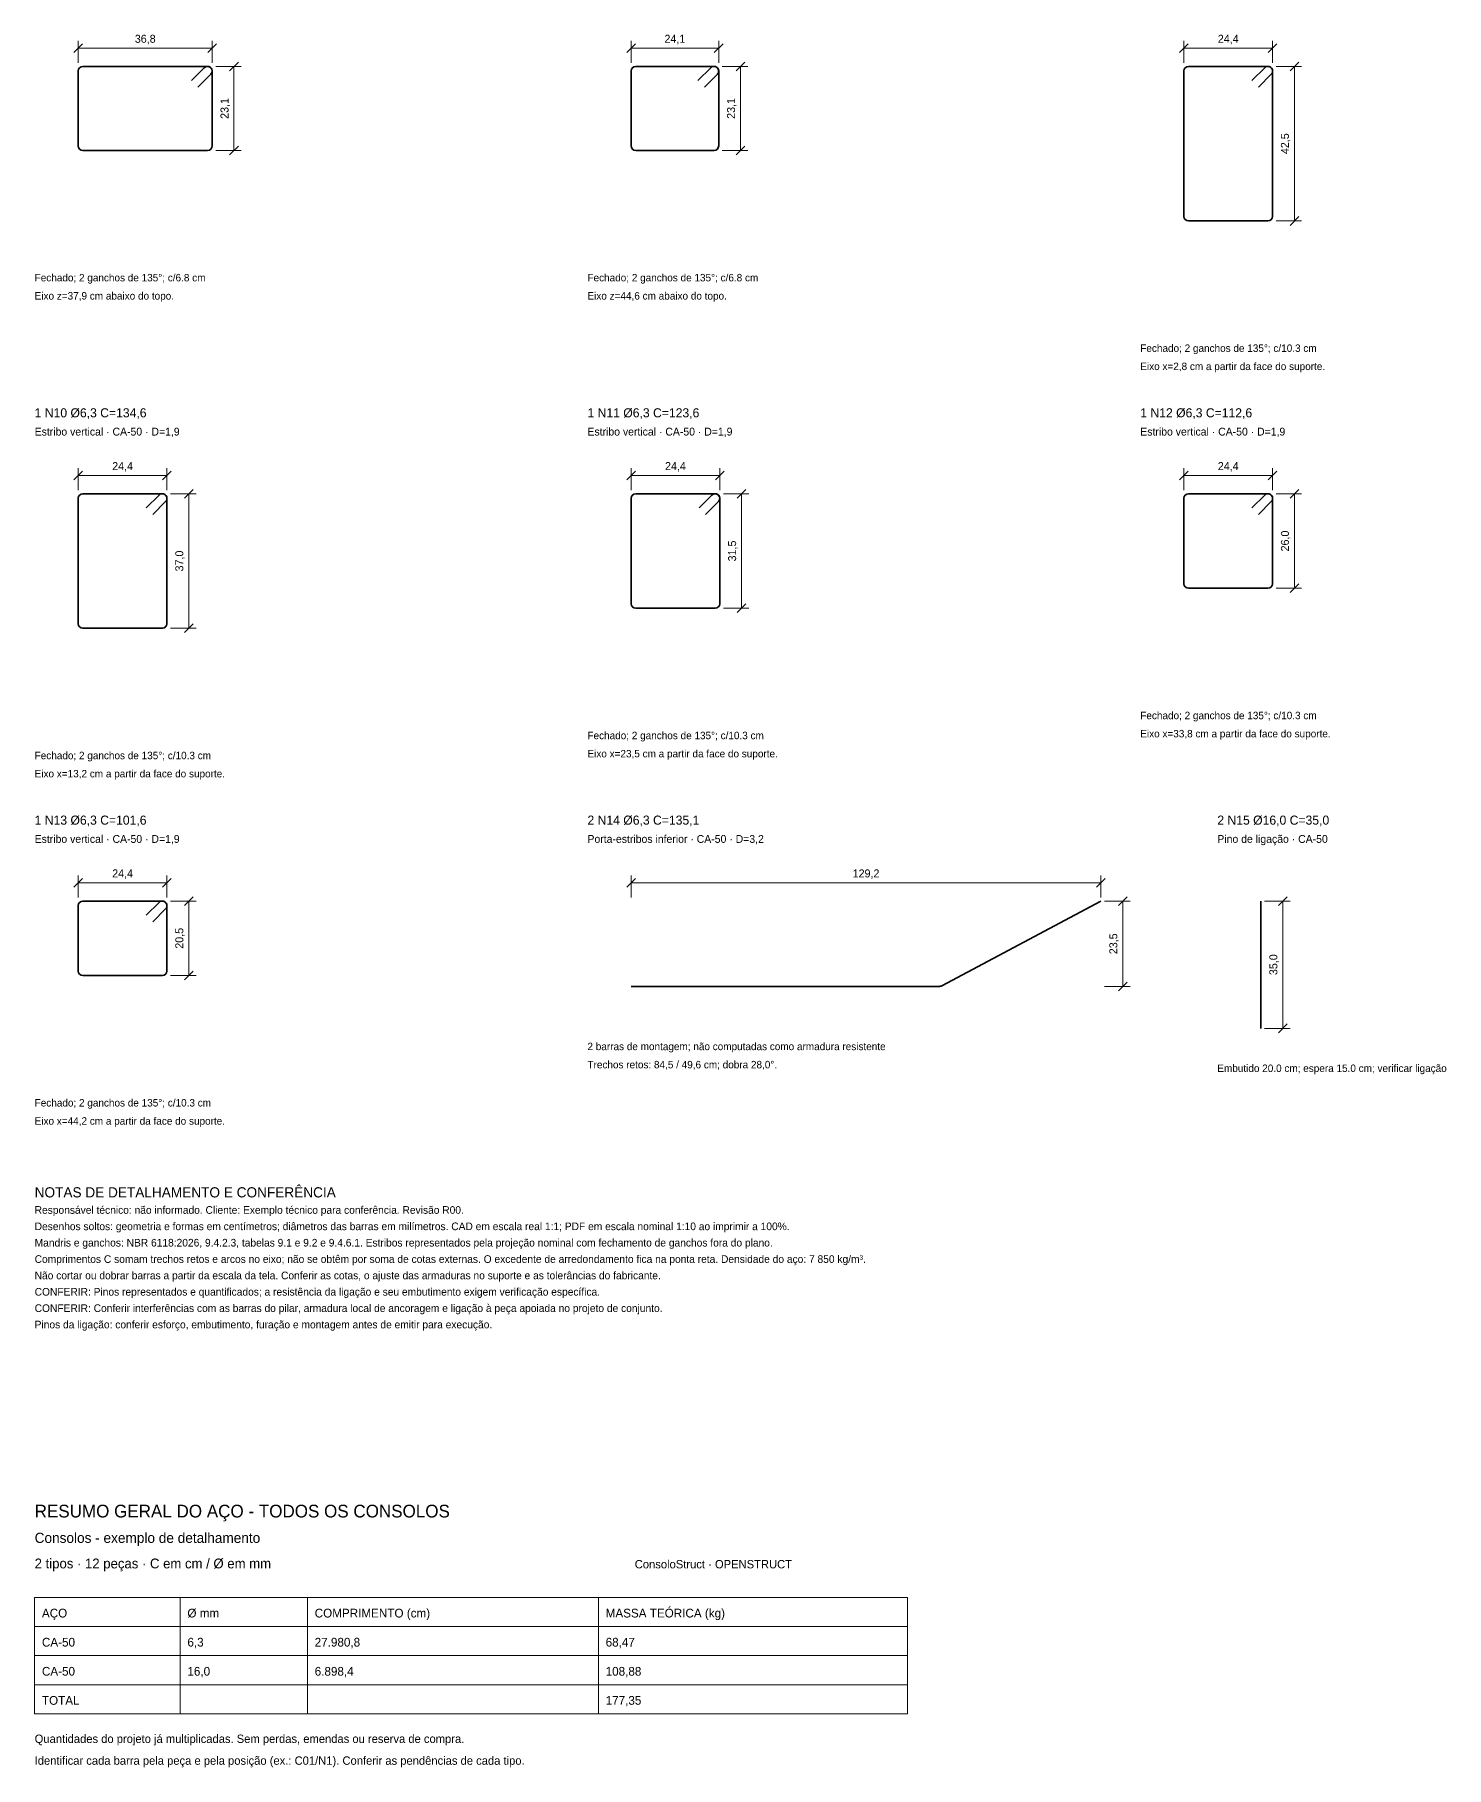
# Model space of a CAD drawing. Header units: centimetres. Extents: x 10 to 530, y -1860 to -4.
# Drawn here: x 10 to 398.1, y -1860 to -1383.6 of the extents above; entities that cross this region are included whole.
import ezdxf
from ezdxf.enums import TextEntityAlignment as Align

# ---------------------------------------------------------------- set-up
doc = ezdxf.new("R2010")
doc.units = ezdxf.units.CM
for name, color, linetype, lineweight in [('ARMADURAS', 5, 'CONTINUOUS', 35), ('COTAS', 8, 'CONTINUOUS', 13), ('TEXTOS', 7, 'CONTINUOUS', 13)]:
    doc.layers.add(name, color=color, linetype=linetype, lineweight=lineweight)

msp = doc.modelspace()

# ---------------------------------------------------------------- linework, layer by layer
at = {"layer": 'ARMADURAS'}
for p, q in [((22, -1393.60488), (22, -1414.19488)), ((57.54384, -1392.34488), (23.26, -1392.34488)), ((56.65288, -1392.71392), (53.11735, -1396.24946)), ((54.89926, -1398.03136), (58.43479, -1394.49583)), ((58.80384, -1414.19488), (58.80384, -1393.60488)), ((174, -1393.60488), (174, -1414.19488)), ((196.815, -1392.34488), (175.26, -1392.34488)), ((195.92405, -1392.71392), (192.38851, -1396.24946)), ((194.17042, -1398.03136), (197.70595, -1394.49583)), ((198.075, -1414.19488), (198.075, -1393.60488)), ((326, -1393.60488), (326, -1433.58408)), ((349.11, -1392.34488), (327.26, -1392.34488)), ((348.21905, -1392.71392), (344.68351, -1396.24946)), ((346.46542, -1398.03136), (350.00095, -1394.49583)), ((350.37, -1433.58408), (350.37, -1393.60488)), ((23.26, -1415.45488), (57.54384, -1415.45488)), ((175.26, -1415.45488), (196.815, -1415.45488)), ((327.26, -1434.84408), (349.11, -1434.84408)), ((45.11, -1509.84408), (23.26, -1509.84408)), ((44.21905, -1510.21312), (40.68351, -1513.74866)), ((197.11, -1509.84408), (175.26, -1509.84408)), ((196.21905, -1510.21312), (192.68351, -1513.74866)), ((349.11, -1509.84408), (327.26, -1509.84408)), ((348.21905, -1510.21312), (344.68351, -1513.74866)), ((22, -1511.10408), (22, -1545.58195)), ((42.46542, -1515.53057), (46.00095, -1511.99503)), ((46.37, -1545.58195), (46.37, -1511.10408)), ((174, -1511.10408), (174, -1540.08062)), ((194.46542, -1515.53057), (198.00095, -1511.99503)), ((198.37, -1540.08062), (198.37, -1511.10408)), ((326, -1511.10408), (326, -1534.57929)), ((346.46542, -1515.53057), (350.00095, -1511.99503)), ((350.37, -1534.57929), (350.37, -1511.10408)), ((327.26, -1535.83929), (349.11, -1535.83929)), ((175.26, -1541.34062), (197.11, -1541.34062)), ((23.26, -1546.84195), (45.11, -1546.84195)), ((22, -1623.10195), (22, -1641.07584)), ((45.11, -1621.84195), (23.26, -1621.84195)), ((44.21905, -1622.211), (40.68351, -1625.74653)), ((42.46542, -1627.52844), (46.00095, -1623.99291)), ((46.37, -1641.07584), (46.37, -1623.10195)), ((259.41618, -1645.12324), (303.185, -1621.84195)), ((347.185, -1621.84195), (347.185, -1656.84195)), ((23.26, -1642.33584), (45.11, -1642.33584)), ((174, -1645.34461), (258.52861, -1645.34461))]:
    msp.add_line(p, q, dxfattribs=at)
for centre, radius, start, end in [((23.26, -1393.60488), 1.26, 90, 180), ((57.54384, -1393.60488), 1.26, 0, 135), ((57.54384, -1393.60488), 1.26, 315, 90), ((175.26, -1393.60488), 1.26, 90, 180), ((196.815, -1393.60488), 1.26, 0, 135), ((196.815, -1393.60488), 1.26, 315, 90), ((327.26, -1393.60488), 1.26, 90, 180), ((349.11, -1393.60488), 1.26, 0, 135), ((349.11, -1393.60488), 1.26, 315, 90), ((23.26, -1414.19488), 1.26, 180, 270), ((57.54384, -1414.19488), 1.26, 270, 0), ((175.26, -1414.19488), 1.26, 180, 270), ((196.815, -1414.19488), 1.26, 270, 0), ((327.26, -1433.58408), 1.26, 180, 270), ((349.11, -1433.58408), 1.26, 270, 0), ((23.26, -1511.10408), 1.26, 90, 180), ((45.11, -1511.10408), 1.26, 0, 135), ((45.11, -1511.10408), 1.26, 315, 90), ((175.26, -1511.10408), 1.26, 90, 180), ((197.11, -1511.10408), 1.26, 0, 135), ((197.11, -1511.10408), 1.26, 315, 90), ((327.26, -1511.10408), 1.26, 90, 180), ((349.11, -1511.10408), 1.26, 0, 135), ((349.11, -1511.10408), 1.26, 315, 90), ((327.26, -1534.57929), 1.26, 180, 270), ((349.11, -1534.57929), 1.26, 270, 0), ((175.26, -1540.08062), 1.26, 180, 270), ((197.11, -1540.08062), 1.26, 270, 0), ((23.26, -1545.58195), 1.26, 180, 270), ((45.11, -1545.58195), 1.26, 270, 0), ((23.26, -1623.10195), 1.26, 90, 180), ((45.11, -1623.10195), 1.26, 0, 135), ((45.11, -1623.10195), 1.26, 315, 90), ((23.26, -1641.07584), 1.26, 180, 270), ((45.11, -1641.07584), 1.26, 270, 0), ((258.52861, -1643.45461), 1.89, 270, 298.00918)]:
    msp.add_arc(centre, radius, start, end, dxfattribs=at)
at = {"layer": 'COTAS'}
for p, q in [((20.8, -1388.54488), (23.2, -1386.14488)), ((22, -1391.34488), (22, -1385.34488)), ((57.60384, -1388.54488), (60.00384, -1386.14488)), ((58.80384, -1391.34488), (58.80384, -1385.34488)), ((172.8, -1388.54488), (175.2, -1386.14488)), ((174, -1391.34488), (174, -1385.34488)), ((196.875, -1388.54488), (199.275, -1386.14488)), ((198.075, -1391.34488), (198.075, -1385.34488)), ((324.8, -1388.54488), (327.2, -1386.14488)), ((326, -1391.34488), (326, -1385.34488)), ((349.17, -1388.54488), (351.57, -1386.14488)), ((350.37, -1391.34488), (350.37, -1385.34488)), ((22, -1387.34488), (58.80384, -1387.34488)), ((63.60384, -1393.54488), (66.00384, -1391.14488)), ((174, -1387.34488), (198.075, -1387.34488)), ((202.875, -1393.54488), (205.275, -1391.14488)), ((326, -1387.34488), (350.37, -1387.34488)), ((355.17, -1393.54488), (357.57, -1391.14488)), ((59.80384, -1392.34488), (66.80384, -1392.34488)), ((64.80384, -1392.34488), (64.80384, -1415.45488)), ((199.075, -1392.34488), (206.075, -1392.34488)), ((204.075, -1392.34488), (204.075, -1415.45488)), ((351.37, -1392.34488), (358.37, -1392.34488)), ((356.37, -1392.34488), (356.37, -1434.84408)), ((63.60384, -1416.65488), (66.00384, -1414.25488)), ((202.875, -1416.65488), (205.275, -1414.25488)), ((59.80384, -1415.45488), (66.80384, -1415.45488)), ((199.075, -1415.45488), (206.075, -1415.45488)), ((355.17, -1436.04408), (357.57, -1433.64408)), ((351.37, -1434.84408), (358.37, -1434.84408)), ((20.8, -1506.04408), (23.2, -1503.64408)), ((22, -1508.84408), (22, -1502.84408)), ((22, -1504.84408), (46.37, -1504.84408)), ((45.17, -1506.04408), (47.57, -1503.64408)), ((46.37, -1508.84408), (46.37, -1502.84408)), ((172.8, -1506.04408), (175.2, -1503.64408)), ((174, -1508.84408), (174, -1502.84408)), ((174, -1504.84408), (198.37, -1504.84408)), ((197.17, -1506.04408), (199.57, -1503.64408)), ((198.37, -1508.84408), (198.37, -1502.84408)), ((324.8, -1506.04408), (327.2, -1503.64408)), ((326, -1508.84408), (326, -1502.84408)), ((326, -1504.84408), (350.37, -1504.84408)), ((349.17, -1506.04408), (351.57, -1503.64408)), ((350.37, -1508.84408), (350.37, -1502.84408)), ((47.37, -1509.84408), (54.37, -1509.84408)), ((51.17, -1511.04408), (53.57, -1508.64408)), ((52.37, -1509.84408), (52.37, -1546.84195)), ((199.37, -1509.84408), (206.37, -1509.84408)), ((203.17, -1511.04408), (205.57, -1508.64408)), ((204.37, -1509.84408), (204.37, -1541.34062)), ((351.37, -1509.84408), (358.37, -1509.84408)), ((355.17, -1511.04408), (357.57, -1508.64408)), ((356.37, -1509.84408), (356.37, -1535.83929)), ((351.37, -1535.83929), (358.37, -1535.83929)), ((355.17, -1537.03929), (357.57, -1534.63929)), ((199.37, -1541.34062), (206.37, -1541.34062)), ((203.17, -1542.54062), (205.57, -1540.14062)), ((47.37, -1546.84195), (54.37, -1546.84195)), ((51.17, -1548.04195), (53.57, -1545.64195)), ((22, -1620.84195), (22, -1614.84195)), ((46.37, -1620.84195), (46.37, -1614.84195)), ((174, -1620.84195), (174, -1614.84195)), ((303.185, -1620.84195), (303.185, -1614.84195)), ((20.8, -1618.04195), (23.2, -1615.64195)), ((22, -1616.84195), (46.37, -1616.84195)), ((45.17, -1618.04195), (47.57, -1615.64195)), ((172.8, -1618.04195), (175.2, -1615.64195)), ((174, -1616.84195), (303.185, -1616.84195)), ((301.985, -1618.04195), (304.385, -1615.64195)), ((47.37, -1621.84195), (54.37, -1621.84195)), ((51.17, -1623.04195), (53.57, -1620.64195)), ((52.37, -1621.84195), (52.37, -1642.33584)), ((304.185, -1621.84195), (311.185, -1621.84195)), ((307.985, -1623.04195), (310.385, -1620.64195)), ((309.185, -1621.84195), (309.185, -1645.34461)), ((348.185, -1621.84195), (355.185, -1621.84195)), ((351.985, -1623.04195), (354.385, -1620.64195)), ((353.185, -1621.84195), (353.185, -1656.84195)), ((47.37, -1642.33584), (54.37, -1642.33584)), ((51.17, -1643.53584), (53.57, -1641.13584)), ((304.185, -1645.34461), (311.185, -1645.34461)), ((307.985, -1646.54461), (310.385, -1644.14461)), ((348.185, -1656.84195), (355.185, -1656.84195)), ((351.985, -1658.04195), (354.385, -1655.64195)), ((10, -1813.33584), (250, -1813.33584)), ((10, -1813.33584), (10, -1821.33584)), ((50, -1813.33584), (50, -1821.33584)), ((85, -1813.33584), (85, -1821.33584)), ((165, -1813.33584), (165, -1821.33584)), ((250, -1813.33584), (250, -1821.33584)), ((10, -1821.33584), (250, -1821.33584)), ((10, -1821.33584), (10, -1829.33584)), ((50, -1821.33584), (50, -1829.33584)), ((85, -1821.33584), (85, -1829.33584)), ((165, -1821.33584), (165, -1829.33584)), ((250, -1821.33584), (250, -1829.33584)), ((10, -1829.33584), (250, -1829.33584)), ((10, -1829.33584), (10, -1837.33584)), ((50, -1829.33584), (50, -1837.33584)), ((85, -1829.33584), (85, -1837.33584)), ((165, -1829.33584), (165, -1837.33584)), ((250, -1829.33584), (250, -1837.33584)), ((10, -1837.33584), (250, -1837.33584)), ((10, -1837.33584), (10, -1845.33584)), ((50, -1837.33584), (50, -1845.33584)), ((85, -1837.33584), (85, -1845.33584)), ((165, -1837.33584), (165, -1845.33584)), ((250, -1837.33584), (250, -1845.33584)), ((10, -1845.33584), (250, -1845.33584))]:
    msp.add_line(p, q, dxfattribs=at)

# ---------------------------------------------------------------- texts
for s, p in [('36,8', (40.40192, -1385.84488)), ('24,1', (186.0375, -1385.84488)), ('24,4', (338.185, -1385.84488)), ('24,4', (34.185, -1503.34408)), ('24,4', (186.185, -1503.34408)), ('24,4', (338.185, -1503.34408)), ('24,4', (34.185, -1615.34195)), ('129,2', (238.5925, -1615.34195))]:
    msp.add_text(s, height=2.2, dxfattribs=at).set_placement(p, align=Align.CENTER)
for s, p in [('23,1', (63.30384, -1403.89988)), ('23,1', (202.575, -1403.89988)), ('42,5', (354.87, -1413.59448)), ('31,5', (202.87, -1525.59235)), ('26,0', (354.87, -1522.84169)), ('37,0', (50.87, -1528.34302)), ('20,5', (50.87, -1632.08889)), ('23,5', (307.685, -1633.59328)), ('35,0', (351.685, -1639.34195))]:
    msp.add_text(s, height=2.2, rotation=90, dxfattribs=at).set_placement(p, align=Align.CENTER)
at = {"layer": 'TEXTOS'}
for s, height, p in [('Fechado; 2 ganchos de 135°; c/6.8 cm', 2.05, (10, -1451.45488)), ('Fechado; 2 ganchos de 135°; c/6.8 cm', 2.05, (162, -1451.45488)), ('Eixo z=37,9 cm abaixo do topo.', 2.05, (10, -1456.45488)), ('Eixo z=44,6 cm abaixo do topo.', 2.05, (162, -1456.45488)), ('Fechado; 2 ganchos de 135°; c/10.3 cm', 2.05, (314, -1470.84408)), ('Eixo x=2,8 cm a partir da face do suporte.', 2.05, (314, -1475.84408)), ('1 N10 Ø6,3 C=134,6', 2.5, (10, -1488.84408)), ('1 N11 Ø6,3 C=123,6', 2.5, (162, -1488.84408)), ('1 N12 Ø6,3 C=112,6', 2.5, (314, -1488.84408)), ('Estribo vertical · CA-50 · D=1,9', 2.15, (10, -1493.84408)), ('Estribo vertical · CA-50 · D=1,9', 2.15, (162, -1493.84408)), ('Estribo vertical · CA-50 · D=1,9', 2.15, (314, -1493.84408)), ('Fechado; 2 ganchos de 135°; c/10.3 cm', 2.05, (314, -1571.83929)), ('Fechado; 2 ganchos de 135°; c/10.3 cm', 2.05, (162, -1577.34062)), ('Eixo x=33,8 cm a partir da face do suporte.', 2.05, (314, -1576.83929)), ('Fechado; 2 ganchos de 135°; c/10.3 cm', 2.05, (10, -1582.84195)), ('Eixo x=23,5 cm a partir da face do suporte.', 2.05, (162, -1582.34062)), ('Eixo x=13,2 cm a partir da face do suporte.', 2.05, (10, -1587.84195)), ('1 N13 Ø6,3 C=101,6', 2.5, (10, -1600.84195)), ('2 N14 Ø6,3 C=135,1', 2.5, (162, -1600.84195)), ('2 N15 Ø16,0 C=35,0', 2.5, (335.185, -1600.84195)), ('Estribo vertical · CA-50 · D=1,9', 2.15, (10, -1605.84195)), ('Porta-estribos inferior · CA-50 · D=3,2', 2.15, (162, -1605.84195)), ('Pino de ligação · CA-50', 2.15, (335.185, -1605.84195)), ('2 barras de montagem; não computadas como armadura resistente', 2.05, (162, -1662.84195)), ('Trechos retos: 84,5 / 49,6 cm; dobra 28,0°.', 2.05, (162, -1667.84195)), ('Embutido 20.0 cm; espera 15.0 cm; verificar ligação', 2.05, (335.185, -1668.84195)), ('Fechado; 2 ganchos de 135°; c/10.3 cm', 2.05, (10, -1678.33584)), ('Eixo x=44,2 cm a partir da face do suporte.', 2.05, (10, -1683.33584)), ('NOTAS DE DETALHAMENTO E CONFERÊNCIA', 2.8, (10, -1703.33584)), ('Responsável técnico: não informado. Cliente: Exemplo técnico para conferência. Revisão R00.', 2.1, (10, -1707.83584)), ('Desenhos soltos: geometria e formas em centímetros; diâmetros das barras em milímetros. CAD em escala real 1:1; PDF em escala nominal 1:10 ao imprimir a 100%.', 2.1, (10, -1712.33584)), ('Mandris e ganchos: NBR 6118:2026, 9.4.2.3, tabelas 9.1 e 9.2 e 9.4.6.1. Estribos representados pela projeção nominal com fechamento de ganchos fora do plano.', 2.1, (10, -1716.83584)), ('Comprimentos C somam trechos retos e arcos no eixo; não se obtêm por soma de cotas externas. O excedente de arredondamento fica na ponta reta. Densidade do aço: 7 850 kg/m³.', 2.1, (10, -1721.33584)), ('Não cortar ou dobrar barras a partir da escala da tela. Conferir as cotas, o ajuste das armaduras no suporte e as tolerâncias do fabricante.', 2.1, (10, -1725.83584)), ('CONFERIR: Pinos representados e quantificados; a resistência da ligação e seu embutimento exigem verificação específica.', 2.1, (10, -1730.33584)), ('CONFERIR: Conferir interferências com as barras do pilar, armadura local de ancoragem e ligação à peça apoiada no projeto de conjunto.', 2.1, (10, -1734.83584)), ('Pinos da ligação: conferir esforço, embutimento, furação e montagem antes de emitir para execução.', 2.1, (10, -1739.33584)), ('RESUMO GERAL DO AÇO - TODOS OS CONSOLOS', 3.5, (10, -1791.33584)), ('Consolos - exemplo de detalhamento', 2.8, (10, -1798.33584)), ('2 tipos · 12 peças · C em cm / Ø em mm', 2.7, (10, -1805.33584)), ('ConsoloStruct · OPENSTRUCT', 2.3, (175, -1805.33584)), ('AÇO', 2.4, (12, -1818.83584)), ('Ø mm', 2.4, (52, -1818.83584)), ('COMPRIMENTO (cm)', 2.4, (87, -1818.83584)), ('MASSA TEÓRICA (kg)', 2.4, (167, -1818.83584)), ('CA-50', 2.4, (12, -1826.83584)), ('6,3', 2.4, (52, -1826.83584)), ('27.980,8', 2.4, (87, -1826.83584)), ('68,47', 2.4, (167, -1826.83584)), ('CA-50', 2.4, (12, -1834.83584)), ('16,0', 2.4, (52, -1834.83584)), ('6.898,4', 2.4, (87, -1834.83584)), ('108,88', 2.4, (167, -1834.83584)), ('TOTAL', 2.4, (12, -1842.83584)), ('177,35', 2.4, (167, -1842.83584)), ('Quantidades do projeto já multiplicadas. Sem perdas, emendas ou reserva de compra.', 2.3, (10, -1853.33584)), ('Identificar cada barra pela peça e pela posição (ex.: C01/N1). Conferir as pendências de cada tipo.', 2.3, (10, -1859.33584))]:
    msp.add_text(s, height=height, dxfattribs=at).set_placement(p)

doc.saveas('drawing.dxf')
